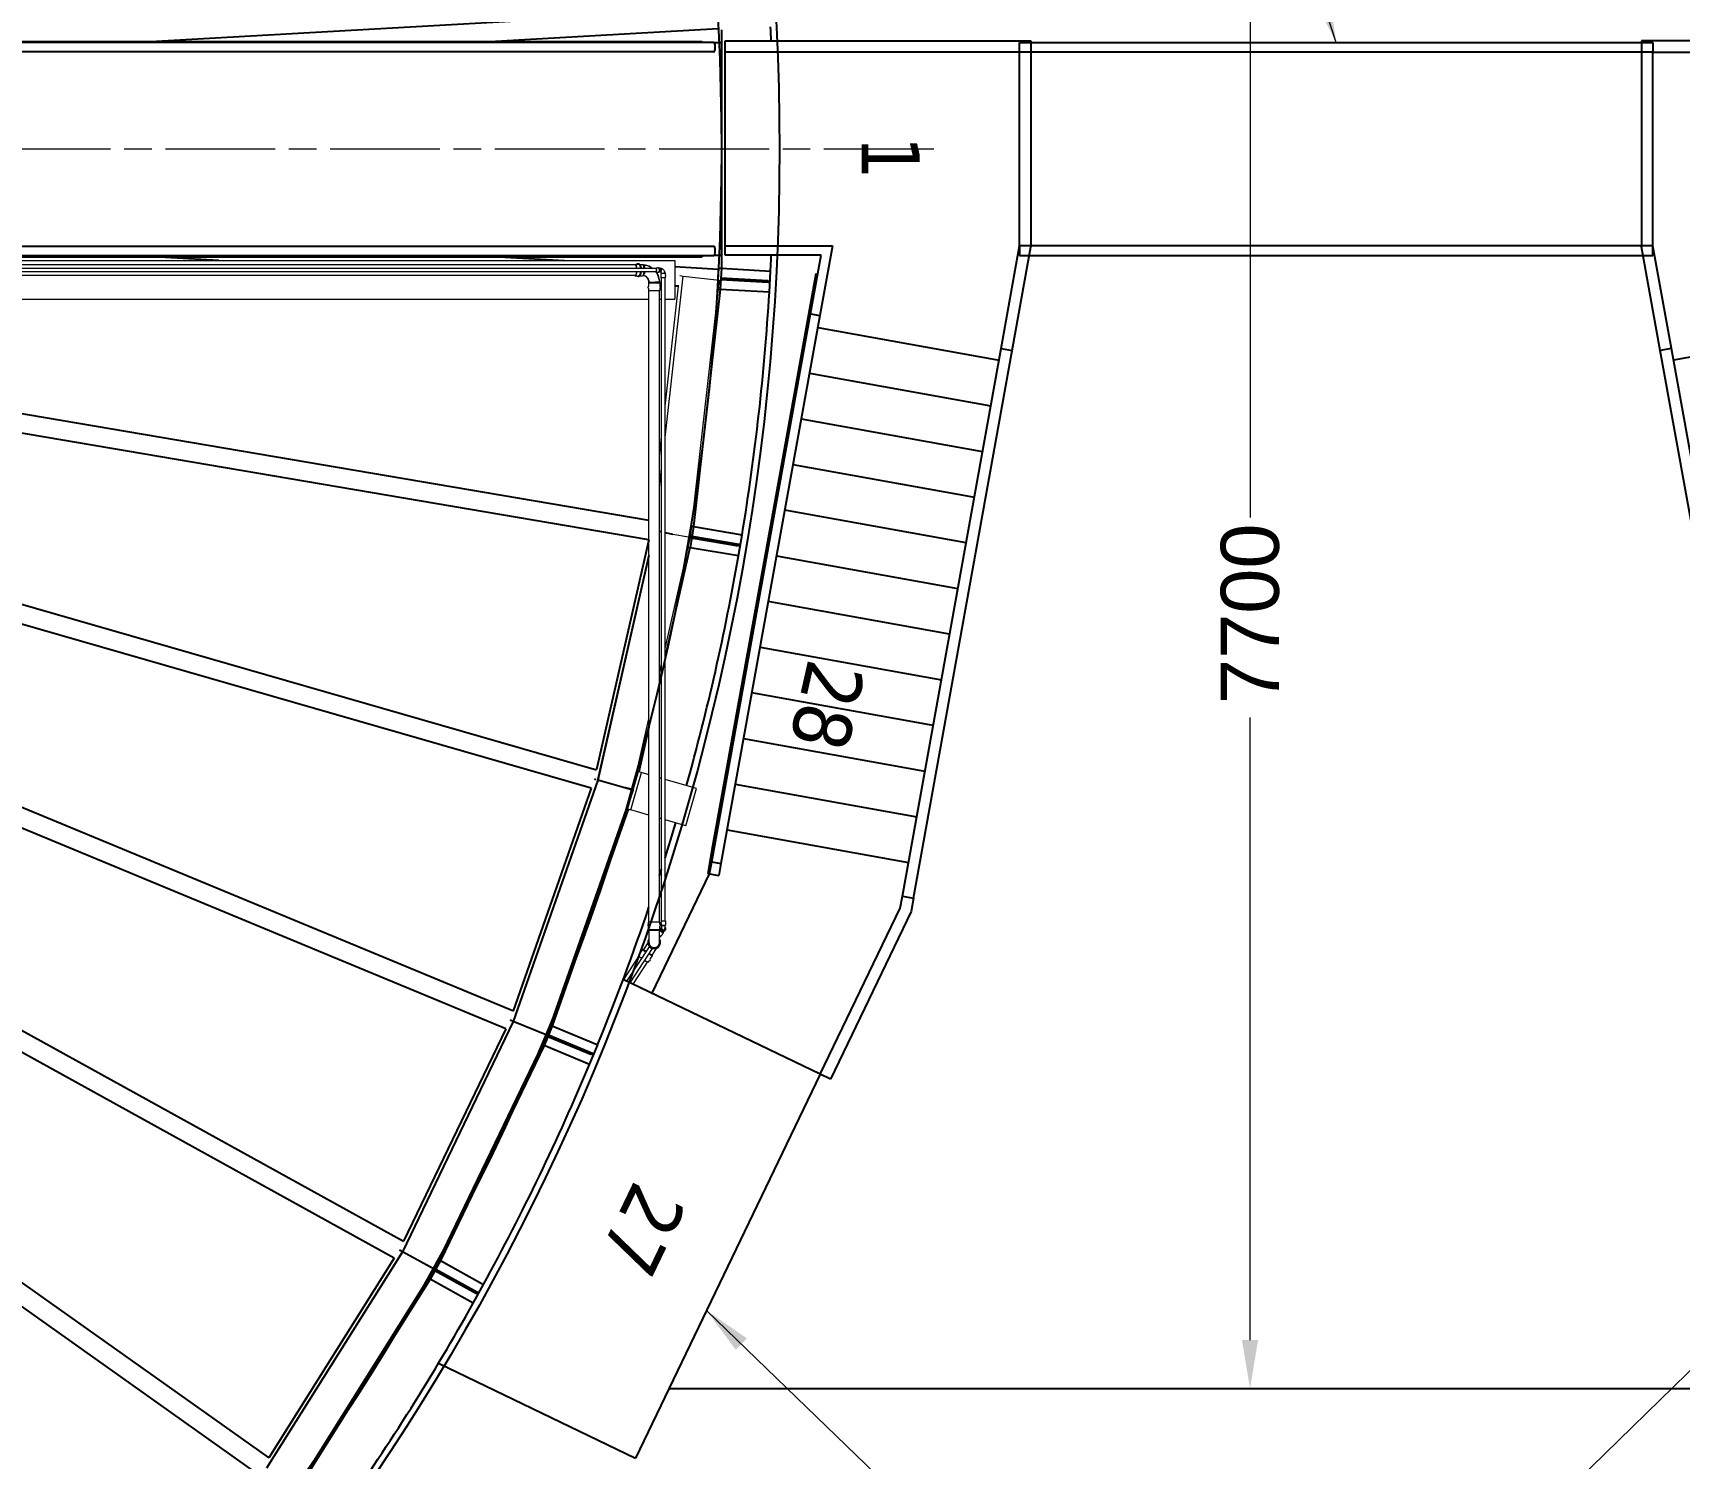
# Model space of a CAD drawing. Header units: millimetres. Extents: x 0 to 118900, y 0 to 84100.
# Drawn here: x 33333 to 41833, y 12020 to 19380 of the extents above; entities that cross this region are included whole.
import ezdxf

# ---------------------------------------------------------------- set-up
doc = ezdxf.new("R2010")
doc.units = ezdxf.units.MM
doc.header["$LTSCALE"] = 100
doc.linetypes.add('CHAIN', pattern=[0.3543, 0.2362, -0.0295, 0.0591, -0.0295])
for name, color, linetype, lineweight, true_color in [('4003-AREA-04.1_F-Foundation', 7, 'Continuous', 25, 0xadadad), ('P_Anti-Foam (AF)', 6, 'Continuous', 18, 0xff00ff), ('P_Cable Ducts (CD)', 30, 'Continuous', 18, 0xff7f00), ('P_Technical Water (TW)', 140, 'Continuous', 18, 0x00bfff)]:
    doc.layers.add(name, color=color, linetype=linetype, lineweight=lineweight, true_color=true_color)
for name, color, linetype, lineweight in [('4003-AREA-04.1_T-Tank', 7, 'Continuous', 25), ('Center Mark', 7, 'Continuous', 18), ('Dimension', 7, 'Continuous', 18), ('Symbol', 7, 'Continuous', 18), ('Visible', 7, 'Continuous', 25)]:
    doc.layers.add(name, color=color, linetype=linetype, lineweight=lineweight)
doc.styles.add('Text Style176', font='tahoma.ttf')
doc.styles.add('Title', font='arial.ttf')
doc.dimstyles.new('Default - Method 2a$7', dxfattribs={"dimscale": 100, "dimtxt": 3, "dimasz": 2.5, "dimexe": 3, "dimexo": 0.5, "dimgap": 0.7, "dimtad": 0, "dimtoh": 1, "dimdec": 1, "dimrnd": 1e-08, "dimtxsty": 'Title', "dimcen": 0.09, "dimdle": 10, "dimclrd": 256, "dimclre": 256, "dimclrt": 7, "dimazin": 2, "dimtfac": 0.833333, "dimtdec": 1, "dimtmove": 0, "dimatfit": 3, "dimfxl": 1, "dimtolj": 1, "dimlwd": -1, "dimlwe": -1, "dimarcsym": 0})
doc.dimstyles.new('Default - Method 2b', dxfattribs={"dimscale": 100, "dimtxt": 3, "dimasz": 2.5, "dimexe": 3, "dimexo": 0.5, "dimgap": 0.7, "dimtad": 0, "dimtoh": 1, "dimdec": 1, "dimrnd": 1e-08, "dimtxsty": 'Title', "dimcen": 0.09, "dimdle": 10, "dimclrd": 256, "dimclre": 256, "dimclrt": 7, "dimadec": 0, "dimazin": 2, "dimtfac": 0.833333, "dimtdec": 1, "dimtmove": 0, "dimatfit": 3, "dimfxl": 1, "dimtolj": 1, "dimlwd": -1, "dimlwe": -1, "dimarcsym": 0})

# ---------------------------------------------------------------- blocks, each defined once
blk = doc.blocks.new('*D26')
at = {"layer": 'Defpoints', "color": 0, "transparency": 16777216}
for p in [(24937.9, 18779.6), (55187.9, 18779.6), (55187.9, 4279.6)]:
    blk.add_point(p, dxfattribs=at)
at = {"layer": 'Dimension', "transparency": 16777216}
for p, q in [((24937.9, 18729.6), (24937.9, 3979.6)), ((55187.9, 18729.6), (55187.9, 3979.6)), ((25187.9, 4279.6), (54937.9, 4279.6))]:
    blk.add_line(p, q, dxfattribs=at)
for points in [[(25187.9, 4321.3), (25187.9, 4237.9), (24937.9, 4279.6)], [(54937.9, 4321.3), (54937.9, 4237.9), (55187.9, 4279.6)]]:
    blk.add_solid(points, dxfattribs=at)
at = {"layer": 'Dimension', "color": 7, "transparency": 16777216, "insert": (39499, 4349.6), "char_height": 300, "attachment_point": 7, "style": 'Title'}
blk.add_mtext('\\A1;30250', dxfattribs=at)
blk = doc.blocks.new('*D28')
at = {"layer": 'Defpoints', "color": 0, "transparency": 16777216}
for p in [(39288, 20079.6), (39617.5, 20079.6), (39279.3, 12379.6)]:
    blk.add_point(p, dxfattribs=at)
at = {"layer": 'Dimension', "transparency": 16777216}
for p, q in [((39617.5, 19829.6), (39617.5, 16876.6)), ((39617.5, 12629.6), (39617.5, 15844.2))]:
    blk.add_line(p, q, dxfattribs=at)
for points in [[(39575.9, 19829.6), (39659.2, 19829.6), (39617.5, 20079.6)], [(39575.9, 12629.6), (39659.2, 12629.6), (39617.5, 12379.6)]]:
    blk.add_solid(points, dxfattribs=at)
at = {"layer": 'Dimension', "color": 7, "transparency": 16777216, "insert": (39770.7, 15914.2), "char_height": 300, "attachment_point": 7, "rotation": 90, "style": 'Title'}
blk.add_mtext('\\A1;7700', dxfattribs=at)

msp = doc.modelspace()

# ---------------------------------------------------------------- linework, layer by layer
at = {"layer": '4003-AREA-04.1_F-Foundation'}
msp.add_circle((24937.91, 18779.59), 12250, dxfattribs=at)
at = {"layer": '4003-AREA-04.1_T-Tank'}
msp.add_circle((24937.91, 18779.59), 11950, dxfattribs=at)
at = {"layer": 'Center Mark', "linetype": 'CHAIN', "ltscale": 23.990969}
msp.add_line((37983.91, 18779.59), (11891.91, 18779.59), dxfattribs=at)
at = {"layer": 'P_Anti-Foam (AF)'}
for p, q in [((36442.26, 18181.59), (27627.33, 18181.59)), ((36442.26, 18127.59), (27627.33, 18127.59)), ((36442.26, 18183.89), (36452.88, 18183.89)), ((36442.26, 18125.29), (36452.88, 18125.29)), ((36464.74, 18183.89), (36479.85, 18183.89)), ((36464.74, 18125.29), (36479.85, 18125.29)), ((36485.6, 18180.86), (36482.02, 18183.19)), ((36485.23, 18128.08), (36482.02, 18125.99)), ((36513.77, 18093.19), (36511.63, 18089.59)), ((36511.63, 18089.59), (36570.23, 18089.59)), ((36511.63, 18089.59), (36511.63, 18070.49)), ((36511.63, 18060.89), (36511.63, 18049.59)), ((36511.63, 18049.59), (36570.23, 18049.59)), ((36513.93, 14788.1), (36513.93, 18049.59)), ((36567.84, 18093.59), (36570.23, 18089.59)), ((36567.93, 14788.1), (36567.93, 18049.59)), ((36570.23, 18089.59), (36570.23, 18070.49)), ((36570.23, 18060.89), (36570.23, 18049.59)), ((36570.23, 14788.1), (36511.63, 14788.1)), ((36511.63, 14776.8), (36511.63, 14788.1)), ((36511.63, 14748.1), (36511.63, 14767.2)), ((36570.23, 14748.1), (36511.63, 14748.1)), ((36513.93, 14744.24), (36511.63, 14748.1)), ((36513.93, 14744.24), (36513.93, 14683.21)), ((36513.93, 14744.24), (36513.93, 14683.21)), ((36567.93, 14744.24), (36570.23, 14748.1)), ((36567.93, 14683.21), (36567.93, 14744.24)), ((36567.93, 14683.21), (36567.93, 14744.24)), ((36570.23, 14776.8), (36570.23, 14788.1)), ((36570.23, 14748.1), (36570.23, 14767.2)), ((36459.1, 14611.06), (36465.27, 14620.54)), ((36470.5, 14628.58), (36480.92, 14644.59)), ((36484.95, 14646.57), (36480.92, 14644.59)), ((36498.2, 14633.35), (36480.92, 14644.59)), ((36507.76, 14681.63), (36484.95, 14646.57)), ((36507.76, 14681.63), (36484.95, 14646.57)), ((36530.04, 14612.63), (36513.29, 14623.53)), ((36530.21, 14617.12), (36553.02, 14652.18)), ((36530.21, 14617.12), (36553.02, 14652.18)), ((36383.74, 14491.02), (36461.03, 14609.81)), ((36432.8, 14467.4), (36506.3, 14580.36)), ((36476.33, 14599.86), (36459.1, 14611.06)), ((36508.22, 14579.11), (36491.41, 14590.04)), ((36508.22, 14579.11), (36514.39, 14588.58)), ((36519.62, 14596.63), (36530.04, 14612.63)), ((36530.21, 14617.12), (36530.04, 14612.63))]:
    msp.add_line(p, q, dxfattribs=at)
for centre, radius, start, end in [((36512.38, 18065.69), 4.65, 101.812282, 258.187718), ((36511.38, 18070.49), 0.25, 281.812282, 0), ((36511.38, 18060.89), 0.25, 0, 78.187718), ((36570.48, 18070.49), 0.25, 180, 258.187718), ((36570.48, 18060.89), 0.25, 101.812282, 180), ((36569.47, 18065.69), 4.65, 281.812282, 78.187718), ((36512.38, 14772), 4.65, 101.812282, 258.187718), ((36511.38, 14776.8), 0.25, 281.812282, 0), ((36511.38, 14767.2), 0.25, 0, 78.187718), ((36570.48, 14776.8), 0.25, 180, 258.187718), ((36570.48, 14767.2), 0.25, 101.812282, 180), ((36569.47, 14772), 4.65, 281.812282, 78.187718), ((36468.52, 14624.15), 4.65, 68.763478, 225.138914), ((36465.06, 14620.67), 0.25, 326.951196, 45.138914), ((36470.29, 14628.72), 0.25, 248.763478, 326.951196), ((36540.93, 14683.1), 33.2, 144.414988, 35.585012), ((36540.93, 14683.1), 29.3, 157.146618, 22.853382), ((36514.6, 14588.44), 0.25, 68.763478, 146.951196), ((36516.37, 14593.01), 4.65, 248.763478, 45.138914), ((36519.83, 14596.49), 0.25, 146.951196, 225.138914)]:
    msp.add_arc(centre, radius, start, end, dxfattribs=at)
for centre, major_axis, start_param, end_param in [((36442.26, 18154.59), (0, 29.3), 5.0246039, 6.6820521), ((36442.26, 18154.59), (0, -29.3), 5.8843185, 7.5417667), ((36442.26, 18154.59), (0, 27), 5.0522259, 6.2831853), ((36442.26, 18154.59), (0, -27), 0, 1.2309594), ((36479.85, 18154.59), (0, 29.3), 5.0246039, 6.2831853), ((36479.85, 18154.59), (0, -29.3), 0, 1.2585814)]:
    msp.add_ellipse(centre, major_axis=major_axis, ratio=0.3420201, start_param=start_param, end_param=end_param, dxfattribs=at)
for points, knots in [([(36457.39, 18121.39), (36456.09, 18121.39), (36454.81, 18121.73), (36452.36, 18122.93), (36451.27, 18123.87), (36450.24, 18125.05), (36450.13, 18125.17), (36450.03, 18125.29)], [0, 0, 0, 0, 0.16661269, 0.16661269, 0.3718384, 0.3718384, 0.39498103, 0.39498103, 0.39498103, 0.39498103]), ([(36484.04, 18127.3), (36486.63, 18126.94), (36489.19, 18126.25), (36494.52, 18124.04), (36497.26, 18122.42), (36502.31, 18118.34), (36504.62, 18115.89), (36508.58, 18110.29), (36510.23, 18107.15), (36512.67, 18100.42), (36513.46, 18096.83), (36513.77, 18093.19)], [3.2713923, 3.2713923, 3.2713923, 3.2713923, 3.5128603, 3.5128603, 3.7900158, 3.7900158, 4.0671713, 4.0671713, 4.3443268, 4.3443268, 4.6214823, 4.6214823, 4.6214823, 4.6214823]), ([(36513.77, 18093.19), (36513.55, 18095.84), (36513.07, 18098.46), (36511.31, 18104.68), (36509.75, 18108.17), (36505.78, 18114.53), (36503.33, 18117.36), (36497.8, 18122.11), (36494.7, 18123.99), (36489.05, 18126.29), (36486.55, 18126.95), (36484.04, 18127.3)], [1.7671437, 1.7671437, 1.7671437, 1.7671437, 1.9686314, 1.9686314, 2.2638274, 2.2638274, 2.5683336, 2.5683336, 2.8824929, 2.8824929, 3.1172337, 3.1172337, 3.1172337, 3.1172337]), ([(36484.7, 18181.45), (36493.25, 18180.96), (36501.72, 18179.16), (36517.79, 18173.11), (36525.38, 18168.85), (36532.19, 18163.59)], [3.19563726, 3.19563726, 3.19563726, 3.19563726, 3.48170681, 3.48170681, 3.76893293, 3.76893293, 3.76893293, 3.76893293]), ([(36532.19, 18163.59), (36524.76, 18169.33), (36516.41, 18173.86), (36500.18, 18179.47), (36492.47, 18181.01), (36484.7, 18181.45)], [2.61969312, 2.61969312, 2.61969312, 2.61969312, 2.93287413, 2.93287413, 3.19298879, 3.19298879, 3.19298879, 3.19298879]), ([(36492.12, 18145.59), (36491.9, 18143.83), (36491.61, 18142.14), (36490.64, 18137.63), (36489.84, 18135.09), (36487.9, 18130.84), (36486.77, 18129.24), (36485.46, 18128.24), (36485.35, 18128.15), (36485.23, 18128.08)], [-11.8596638, -11.8596638, -11.8596638, -11.8596638, -11.2979395, -11.2979395, -10.2843219, -10.2843219, -9.2095738, -9.2095738, -9.1063682, -9.1063682, -9.1063682, -9.1063682]), ([(36485.6, 18180.86), (36485.76, 18180.76), (36485.93, 18180.64), (36486.86, 18179.87), (36487.6, 18178.94), (36489.34, 18175.92), (36490.24, 18173.51), (36491.5, 18168.49), (36491.92, 18166.11), (36492.22, 18163.59)], [-16.432088, -16.432088, -16.432088, -16.432088, -16.2855661, -16.2855661, -15.5765855, -15.5765855, -14.5063628, -14.5063628, -13.7000782, -13.7000782, -13.7000782, -13.7000782]), ([(36550.99, 18143.84), (36551.03, 18143.79), (36551.06, 18143.75), (36556.18, 18136.39), (36560.21, 18128.32), (36565.85, 18111.39), (36567.47, 18102.51), (36567.84, 18093.59)], [4.07301022, 4.07301022, 4.07301022, 4.07301022, 4.07494828, 4.07494828, 4.37156902, 4.37156902, 4.66818975, 4.66818975, 4.66818975, 4.66818975]), ([(36567.84, 18093.59), (36567.51, 18101.71), (36566.13, 18109.79), (36561, 18126.61), (36556.88, 18135.23), (36551.37, 18143.3), (36551.18, 18143.57), (36550.99, 18143.84)], [1.7204363, 1.7204363, 1.7204363, 1.7204363, 1.99039633, 1.99039633, 2.3045556, 2.3045556, 2.31561583, 2.31561583, 2.31561583, 2.31561583]), ([(36513.77, 18093.19), (36513.77, 18093.19), (36513.81, 18093.18), (36514.02, 18093.17), (36514.3, 18093.17), (36515.01, 18093.16), (36515.39, 18093.16), (36516.36, 18093.17), (36516.97, 18093.17), (36519.23, 18093.18), (36521.21, 18093.2), (36526.27, 18093.24), (36529.44, 18093.27), (36536.07, 18093.33), (36539.43, 18093.36), (36546.03, 18093.42), (36549.2, 18093.44), (36555.11, 18093.48), (36557.79, 18093.5), (36562.39, 18093.54), (36564.26, 18093.55), (36566.94, 18093.57), (36567.7, 18093.58), (36567.84, 18093.58), (36567.84, 18093.59), (36567.84, 18093.59)], [-9.4510783, -9.4510783, -9.4510783, -9.4510783, -9.2095738, -9.2095738, -8.7395332, -8.7395332, -8.390163, -8.390163, -7.9826077, -7.9826077, -7.0825138, -7.0825138, -6.0106897, -6.0106897, -5.0039811, -5.0039811, -4.0267866, -4.0267866, -3.0510828, -3.0510828, -2.0606518, -2.0606518, -1.0455835, -1.0455835, -0.9448143, -0.9448143, -0.9448143, -0.9448143]), ([(36540.93, 14744.1), (36538.47, 14744.1), (36536.03, 14744.1), (36531.38, 14744.1), (36529.2, 14744.11), (36524.1, 14744.12), (36521.42, 14744.13), (36517.16, 14744.16), (36515.62, 14744.18), (36514.21, 14744.21), (36513.94, 14744.23), (36513.93, 14744.24)], [-17.0223675, -17.0223675, -17.0223675, -17.0223675, -16.2855661, -16.2855661, -15.5765855, -15.5765855, -14.5063628, -14.5063628, -13.438758, -13.438758, -12.7791194, -12.7791194, -12.7791194, -12.7791194]), ([(36567.93, 14744.24), (36567.92, 14744.24), (36567.89, 14744.23), (36567.56, 14744.21), (36566.7, 14744.19), (36563.88, 14744.15), (36561.93, 14744.14), (36557.09, 14744.12), (36554.23, 14744.11), (36547.86, 14744.1), (36544.41, 14744.1), (36540.93, 14744.1)], [-4.2437934, -4.2437934, -4.2437934, -4.2437934, -4.0267866, -4.0267866, -3.0510828, -3.0510828, -2.0606518, -2.0606518, -1.0455835, -1.0455835, 0, 0, 0, 0]), ([(36484.95, 14646.57), (36484.94, 14646.56), (36485.02, 14646.5), (36485.59, 14646.08), (36486.6, 14645.39), (36489.57, 14643.39), (36491.45, 14642.13), (36495.64, 14639.34), (36497.83, 14637.89), (36500.17, 14636.36)], [-12.7676337, -12.7676337, -12.7676337, -12.7676337, -12.3711817, -12.3711817, -11.2979395, -11.2979395, -10.2843219, -10.2843219, -9.3951015, -9.3951015, -9.3951015, -9.3951015]), ([(36513.93, 14683.21), (36513.93, 14682.45), (36513.96, 14681.69), (36514.3, 14677.69), (36515.15, 14674.53), (36517.97, 14668.61), (36519.92, 14665.91), (36524.76, 14661.3), (36527.63, 14659.45), (36533.99, 14656.86), (36537.44, 14656.18), (36540.93, 14656.18)], [-4.25526, -4.25526, -4.25526, -4.25526, -4.0267866, -4.0267866, -3.0510828, -3.0510828, -2.0606518, -2.0606518, -1.0455835, -1.0455835, 0, 0, 0, 0]), ([(36515.26, 14626.54), (36516.5, 14625.74), (36517.71, 14624.97), (36521.46, 14622.57), (36523.73, 14621.13), (36527.26, 14618.9), (36528.54, 14618.1), (36529.9, 14617.28), (36530.2, 14617.1), (36530.21, 14617.12)], [-7.5577301, -7.5577301, -7.5577301, -7.5577301, -7.0825138, -7.0825138, -6.0106897, -6.0106897, -5.0039811, -5.0039811, -4.25526, -4.25526, -4.25526, -4.25526]), ([(36540.93, 14656.18), (36543.38, 14656.18), (36545.83, 14656.52), (36550.47, 14657.82), (36552.65, 14658.75), (36557.75, 14661.77), (36560.43, 14664.18), (36564.69, 14669.9), (36566.23, 14673.14), (36567.65, 14678.76), (36567.93, 14680.98), (36567.93, 14683.21)], [-17.0223675, -17.0223675, -17.0223675, -17.0223675, -16.2855661, -16.2855661, -15.5765855, -15.5765855, -14.5063628, -14.5063628, -13.438758, -13.438758, -12.7676337, -12.7676337, -12.7676337, -12.7676337])]:
    msp.add_open_spline(points, degree=3, knots=knots, dxfattribs=at)
at = {"layer": 'P_Cable Ducts (CD)'}
for p, q in [((27529.18, 18204.59), (36647.14, 18204.59)), ((36647.14, 18204.59), (36647.14, 18004.59)), ((36596.91, 17289.72), (36690.95, 18124.32)), ((36673.42, 18126.3), (36690.95, 18124.32)), ((36690.95, 18124.32), (36877.67, 18103.28)), ((36596.91, 17451.85), (36666.72, 18071.39)), ((36728.16, 16776.35), (36877.67, 18103.28)), ((27551.77, 18004.59), (36513.93, 18004.59)), ((36567.93, 18004.59), (36578.91, 18004.59)), ((36596.91, 18004.59), (36647.14, 18004.59)), ((36567.93, 17194.6), (36578.91, 17292.09)), ((36567.93, 17032.48), (36578.91, 17129.97)), ((36242.68, 15575.35), (36513.67, 16762.63)), ((36596.91, 16201.31), (36728.16, 16776.35)), ((36626.43, 16793.63), (36728.16, 16776.35)), ((36248.66, 15519.96), (36513.93, 16682.16)), ((36567.93, 16074.32), (36578.91, 16122.44)), ((36431.02, 15474.5), (36513.93, 15837.73)), ((36457.91, 15564.81), (36402.54, 15372.62)), ((36419.96, 15367.6), (36475.32, 15559.79)), ((36475.32, 15559.79), (36457.91, 15564.81)), ((36513.93, 15548.67), (36475.32, 15559.79)), ((36431.02, 15474.5), (36339.47, 15495.39)), ((36578.91, 15529.95), (36567.93, 15533.11)), ((36758.93, 15478.08), (36596.91, 15524.76)), ((36703.57, 15285.9), (36758.93, 15478.08)), ((36402.54, 15372.62), (36419.96, 15367.6)), ((36513.93, 15340.53), (36419.96, 15367.6)), ((36578.91, 15321.81), (36567.93, 15324.98)), ((36703.57, 15285.9), (36596.91, 15316.63))]:
    msp.add_line(p, q, dxfattribs=at)
at = {"layer": 'P_Technical Water (TW)'}
for p, q in [((36550.32, 18145.59), (27515.38, 18145.59)), ((36550.32, 18163.59), (27519.74, 18163.59)), ((36556.62, 18165.34), (36550.32, 18165.34)), ((36556.62, 18143.84), (36550.32, 18143.84)), ((36571, 18165.34), (36564.07, 18165.34)), ((36571, 18143.84), (36564.07, 18143.84)), ((36575.06, 18163.17), (36571.72, 18165.13)), ((36574.04, 18145.42), (36571.72, 18144.05)), ((36578.57, 18139.19), (36577.16, 18136.59)), ((36598.66, 18136.59), (36577.16, 18136.59)), ((36577.16, 18128.09), (36577.16, 18136.59)), ((36577.16, 18114.59), (36577.16, 18121.29)), ((36598.66, 18114.59), (36577.16, 18114.59)), ((36578.91, 14794.23), (36578.91, 18114.59)), ((36596.67, 18140.27), (36598.66, 18136.59)), ((36596.91, 14794.23), (36596.91, 18114.59)), ((36598.66, 18128.09), (36598.66, 18136.59)), ((36598.66, 18114.59), (36598.66, 18121.29)), ((36577.16, 14794.23), (36598.66, 14794.23)), ((36577.16, 14794.23), (36577.16, 14787.53)), ((36598.66, 14794.23), (36598.66, 14787.53)), ((36569.07, 14745.04), (36567.93, 14743.3)), ((36567.93, 14719.51), (36575.04, 14714.87)), ((36567.93, 14707.18), (36573.57, 14715.82)), ((36572.3, 14746.79), (36569.07, 14745.04)), ((36569.07, 14745.04), (36587.07, 14733.29)), ((36575.06, 14751.01), (36572.29, 14746.78)), ((36575.06, 14751.01), (36572.29, 14746.78)), ((36578.7, 14720.48), (36575.04, 14714.87)), ((36577.16, 14780.73), (36577.16, 14772.23)), ((36577.16, 14772.23), (36598.66, 14772.23)), ((36578.91, 14769), (36577.16, 14772.23)), ((36578.91, 14769), (36578.91, 14754.52)), ((36578.91, 14769), (36578.91, 14754.52)), ((36587.07, 14733.29), (36582.42, 14726.17)), ((36587.37, 14736.95), (36587.07, 14733.29)), ((36587.36, 14736.94), (36590.13, 14741.17)), ((36587.36, 14736.94), (36590.13, 14741.17)), ((36596.91, 14769), (36598.66, 14772.23)), ((36596.91, 14754.52), (36596.91, 14769)), ((36596.91, 14754.52), (36596.91, 14769)), ((36598.66, 14780.73), (36598.66, 14772.23)), ((36400.09, 14483.15), (36516.21, 14660.93)), ((36416.45, 14475.27), (36531.42, 14651.29))]:
    msp.add_line(p, q, dxfattribs=at)
for centre, radius, start, end in [((36577.97, 18124.69), 3.31, 107.346348, 252.653652), ((36576.91, 18128.09), 0.25, 287.346348, 0), ((36576.91, 18121.29), 0.25, 0, 72.653652), ((36598.91, 18128.09), 0.25, 180, 252.653652), ((36598.91, 18121.29), 0.25, 107.346348, 180), ((36597.85, 18124.69), 3.31, 287.346348, 72.653652), ((36577.97, 14784.13), 3.31, 107.346348, 252.653652), ((36587.91, 14754.23), 13.25, 132.784695, 47.215305), ((36576.91, 14787.53), 0.25, 287.346348, 0), ((36576.91, 14780.73), 0.25, 0, 72.653652), ((36587.91, 14754.23), 10.75, 146.846592, 33.153409), ((36578.91, 14720.34), 0.25, 74.194972, 146.848623), ((36579.88, 14723.77), 3.31, 254.194972, 39.502275), ((36582.63, 14726.03), 0.25, 146.848623, 219.502275), ((36598.91, 14787.53), 0.25, 180, 252.653652), ((36598.91, 14780.73), 0.25, 107.346348, 180), ((36597.85, 14784.13), 3.31, 287.346348, 72.653652)]:
    msp.add_arc(centre, radius, start, end, dxfattribs=at)
for centre, major_axis, start_param, end_param in [((36550.32, 18154.59), (0, -10.75), 5.7045492, 10.0034141), ((36550.32, 18154.59), (0, 9), 3.1415927, 6.2831853), ((36571, 18154.59), (0, -10.75), 0, 3.1415927)]:
    msp.add_ellipse(centre, major_axis=major_axis, ratio=0.3420201, start_param=start_param, end_param=end_param, dxfattribs=at)
for points, knots in [([(36555.55, 18165.34), (36555.72, 18165.59), (36555.9, 18165.82), (36556.41, 18166.4), (36556.78, 18166.74), (36557.8, 18167.42), (36558.54, 18167.73), (36559.93, 18167.88), (36560.54, 18167.82), (36561.67, 18167.49), (36562.17, 18167.22), (36563.17, 18166.48), (36563.61, 18166), (36564.61, 18164.6), (36565.04, 18163.64), (36565.8, 18161.36), (36566.08, 18160.01), (36566.44, 18157.32), (36566.52, 18155.99), (36566.52, 18154.63), (36566.52, 18154.61), (36566.52, 18154.59)], [4.2475969, 4.2475969, 4.2475969, 4.2475969, 4.3430735, 4.3430735, 4.4880611, 4.4880611, 4.6767581, 4.6767581, 4.812527, 4.812527, 4.9573409, 4.9573409, 5.1571349, 5.1571349, 5.5106107, 5.5106107, 5.9167781, 5.9167781, 6.2775905, 6.2775905, 6.2831853, 6.2831853, 6.2831853, 6.2831853]), ([(36566.52, 18154.59), (36566.52, 18153.3), (36566.45, 18152), (36566.13, 18149.49), (36565.89, 18148.28), (36565.2, 18145.94), (36564.75, 18144.84), (36563.74, 18143.36), (36563.37, 18142.91), (36562.59, 18142.26), (36562.25, 18142.02), (36561.29, 18141.55), (36560.59, 18141.35), (36559.28, 18141.34), (36558.7, 18141.45), (36557.61, 18141.87), (36557.13, 18142.18), (36556.24, 18142.93), (36555.87, 18143.38), (36555.55, 18143.84)], [0, 0, 0, 0, 0.3515546, 0.3515546, 0.7115655, 0.7115655, 1.1077206, 1.1077206, 1.2914493, 1.2914493, 1.4019044, 1.4019044, 1.566377, 1.566377, 1.7008665, 1.7008665, 1.85291, 1.85291, 2.0355884, 2.0355884, 2.0355884, 2.0355884]), ([(36578.57, 18139.19), (36578.41, 18139.8), (36578.19, 18140.39), (36577.65, 18141.49), (36577.34, 18142), (36576.63, 18142.93), (36576.24, 18143.35), (36575.4, 18144.08), (36574.96, 18144.4), (36574.18, 18144.84), (36573.86, 18144.99), (36573.53, 18145.12)], [3.41842891, 3.41842891, 3.41842891, 3.41842891, 3.6199809, 3.6199809, 3.82153289, 3.82153289, 4.02308488, 4.02308488, 4.22463687, 4.22463687, 4.36379406, 4.36379406, 4.36379406, 4.36379406]), ([(36578.57, 18139.19), (36578.57, 18139.2), (36578.56, 18139.21), (36578.33, 18140.08), (36577.98, 18140.9), (36577.1, 18142.38), (36576.55, 18143.05), (36575.31, 18144.19), (36574.6, 18144.65), (36573.75, 18145.03), (36573.64, 18145.07), (36573.53, 18145.12)], [1.95307332, 1.95307332, 1.95307332, 1.95307332, 1.95697987, 1.95697987, 2.2411369, 2.2411369, 2.53688611, 2.53688611, 2.85104537, 2.85104537, 2.89843848, 2.89843848, 2.89843848, 2.89843848]), ([(36575.06, 18163.17), (36575.19, 18163.09), (36575.32, 18162.98), (36575.75, 18162.53), (36576.03, 18162.06), (36576.55, 18160.74), (36576.78, 18159.83), (36577.08, 18157.76), (36577.15, 18156.61), (36577.12, 18154.22), (36577.02, 18153.01), (36576.66, 18150.69), (36576.4, 18149.6), (36575.78, 18147.78), (36575.43, 18147.04), (36574.73, 18145.98), (36574.38, 18145.62), (36574.04, 18145.42)], [-5.5187888, -5.5187888, -5.5187888, -5.5187888, -5.3940732, -5.3940732, -5.1016786, -5.1016786, -4.7434859, -4.7434859, -4.3836098, -4.3836098, -4.02207, -4.02207, -3.6590417, -3.6590417, -3.3247612, -3.3247612, -3.0324789, -3.0324789, -3.0324789, -3.0324789]), ([(36596.67, 18140.27), (36596.37, 18142.53), (36595.8, 18144.76), (36594.12, 18149), (36593.02, 18151.02), (36590.34, 18154.71), (36588.76, 18156.39), (36585.23, 18159.28), (36583.27, 18160.49), (36579.17, 18162.32), (36577.03, 18162.95), (36574.85, 18163.29)], [3.2808578, 3.2808578, 3.2808578, 3.2808578, 3.5396627, 3.5396627, 3.7984677, 3.7984677, 4.0572726, 4.0572726, 4.3160775, 4.3160775, 4.5664386, 4.5664386, 4.5664386, 4.5664386]), ([(36596.67, 18140.27), (36596.47, 18141.8), (36596.14, 18143.31), (36594.88, 18147.43), (36593.67, 18149.96), (36590.55, 18154.53), (36588.63, 18156.58), (36584.25, 18159.97), (36581.78, 18161.31), (36577.76, 18162.7), (36576.31, 18163.06), (36574.85, 18163.29)], [1.8155022, 1.8155022, 1.8155022, 1.8155022, 1.9903963, 1.9903963, 2.3045556, 2.3045556, 2.6187149, 2.6187149, 2.9328741, 2.9328741, 3.101083, 3.101083, 3.101083, 3.101083]), ([(36578.57, 18139.19), (36578.57, 18139.18), (36578.62, 18139.16), (36578.79, 18139.15), (36578.92, 18139.14), (36579.27, 18139.14), (36579.48, 18139.15), (36580.2, 18139.17), (36580.81, 18139.2), (36582.43, 18139.29), (36583.47, 18139.36), (36585.67, 18139.49), (36586.8, 18139.57), (36589.05, 18139.71), (36590.15, 18139.78), (36592.2, 18139.91), (36593.15, 18139.97), (36594.76, 18140.08), (36595.42, 18140.13), (36596.35, 18140.21), (36596.62, 18140.24), (36596.67, 18140.26), (36596.67, 18140.26), (36596.67, 18140.27)], [-3.1502358, -3.1502358, -3.1502358, -3.1502358, -3.0032867, -3.0032867, -2.8499412, -2.8499412, -2.6986075, -2.6986075, -2.4076982, -2.4076982, -2.048021, -2.048021, -1.7075808, -1.7075808, -1.3724739, -1.3724739, -1.0355417, -1.0355417, -0.6944712, -0.6944712, -0.3492052, -0.3492052, -0.312476, -0.312476, -0.312476, -0.312476]), ([(36572.29, 14746.78), (36572.27, 14746.74), (36572.33, 14746.64), (36572.72, 14746.23), (36573.14, 14745.86), (36574.27, 14744.96), (36574.94, 14744.45), (36576.46, 14743.34), (36577.29, 14742.75), (36578.58, 14741.88), (36579, 14741.6), (36579.85, 14741.04), (36580.28, 14740.77), (36581.51, 14739.99), (36582.3, 14739.51), (36583.95, 14738.55), (36584.76, 14738.09), (36586.07, 14737.4), (36586.57, 14737.16), (36587.18, 14736.92), (36587.33, 14736.89), (36587.36, 14736.94)], [-4.2713489, -4.2713489, -4.2713489, -4.2713489, -4.02207, -4.02207, -3.6590417, -3.6590417, -3.3247612, -3.3247612, -3.0032867, -3.0032867, -2.8499412, -2.8499412, -2.6986075, -2.6986075, -2.4076982, -2.4076982, -2.048021, -2.048021, -1.7075808, -1.7075808, -1.4217242, -1.4217242, -1.4217242, -1.4217242]), ([(36587.91, 14768.53), (36586.91, 14768.53), (36585.93, 14768.54), (36584.06, 14768.57), (36583.2, 14768.6), (36581.48, 14768.66), (36580.69, 14768.71), (36579.51, 14768.82), (36579.13, 14768.88), (36578.95, 14768.96), (36578.92, 14768.98), (36578.91, 14769)], [-5.6928538, -5.6928538, -5.6928538, -5.6928538, -5.3940732, -5.3940732, -5.1016786, -5.1016786, -4.7434859, -4.7434859, -4.3836098, -4.3836098, -4.3005625, -4.3005625, -4.3005625, -4.3005625]), ([(36596.91, 14769), (36596.9, 14768.99), (36596.9, 14768.99), (36596.84, 14768.92), (36596.57, 14768.86), (36595.64, 14768.75), (36594.98, 14768.7), (36593.34, 14768.62), (36592.37, 14768.59), (36590.23, 14768.55), (36589.07, 14768.53), (36587.91, 14768.53)], [-1.3925757, -1.3925757, -1.3925757, -1.3925757, -1.3724739, -1.3724739, -1.0355417, -1.0355417, -0.6944712, -0.6944712, -0.3492052, -0.3492052, 0, 0, 0, 0])]:
    msp.add_open_spline(points, degree=3, knots=knots, dxfattribs=at)
at = {"layer": 'Visible'}
for p, q in [((33939.12, 19335.59), (36866.27, 19500.12)), ((36871.89, 19400.27), (35721.1, 19335.59)), ((36887.88, 19396.16), (36887.88, 19329.59)), ((36847.88, 19329.59), (27537.91, 19329.59)), ((27557.91, 19335.59), (36787.91, 19335.59)), ((36787.91, 19329.59), (36787.91, 19335.59)), ((36847.88, 19329.59), (36887.91, 19329.59)), ((36887.91, 19329.59), (36887.91, 18229.59)), ((36907.91, 19337.89), (38486.16, 19337.89)), ((36907.91, 19279.59), (36907.91, 19337.89)), ((38427.86, 19279.59), (38427.86, 19329.59)), ((38427.86, 19329.59), (41697.96, 19329.59)), ((38486.16, 19337.89), (38486.16, 18274.38)), ((41639.66, 19337.89), (41639.66, 18274.38)), ((43217.91, 19337.89), (41639.66, 19337.89)), ((41697.96, 19329.59), (41697.96, 19279.59)), ((36847.88, 19281.29), (27544.36, 19281.29)), ((38427.86, 19279.59), (36907.91, 19279.59)), ((36907.91, 18279.59), (36907.91, 19279.59)), ((38427.86, 18279.59), (38427.86, 19279.59)), ((41697.96, 19279.59), (38427.86, 19279.59)), ((41697.96, 19279.59), (43217.91, 19279.59)), ((41697.96, 18279.59), (41697.96, 19279.59)), ((41697.96, 18279.59), (41697.96, 19279.59)), ((36887.91, 18779.87), (36887.94, 18164.14)), ((27544.36, 18277.89), (36847.88, 18277.89)), ((36907.91, 18231.29), (36907.91, 18279.59)), ((36907.91, 18279.59), (37460.8, 18279.59)), ((37460.8, 18279.59), (37395.88, 17919.64)), ((38332.47, 17750.72), (38427.86, 18279.59)), ((38427.86, 18279.59), (38427.86, 18229.59)), ((41697.96, 18279.59), (38427.86, 18279.59)), ((41793.35, 17750.72), (41697.96, 18279.59)), ((41697.96, 18229.59), (41697.96, 18279.59)), ((27537.91, 18229.59), (36847.88, 18229.59)), ((27557.91, 18223.59), (36787.91, 18223.59)), ((34292.85, 18204.59), (33954.24, 18223.59)), ((35739.2, 18223.59), (36077.81, 18204.59)), ((36787.91, 18229.59), (36787.91, 18223.59)), ((36887.91, 18229.59), (36847.88, 18229.59)), ((37403.01, 18231.29), (36907.91, 18231.29)), ((37348.35, 17928.21), (37403.01, 18231.29)), ((38389.84, 17740.37), (38486.16, 18274.38)), ((38427.86, 18229.59), (41697.96, 18229.59)), ((41735.98, 17740.37), (41639.66, 18274.38)), ((36647.14, 18172.65), (36871.94, 18160.03)), ((36871.94, 18160.03), (36868.82, 18104.28)), ((36872.22, 18165.02), (36871.94, 18160.03)), ((36872.22, 18165.02), (36888.2, 18164.13)), ((36888.2, 18164.13), (36882.04, 18054.3)), ((36885.4, 18114.21), (37130.01, 18100.48)), ((36888.2, 18164.13), (37141.8, 18149.9)), ((37135.64, 18040.07), (37141.8, 18149.9)), ((37375.47, 18134.93), (37327.54, 17869.22)), ((37375.47, 18134.93), (37385.31, 18133.16)), ((36667.59, 18071.34), (36647.14, 18072.49)), ((36881.78, 18054.32), (36743.89, 16830.03)), ((36882.04, 18054.3), (36872.21, 18054.85)), ((37135.64, 18040.07), (36882.04, 18054.3)), ((37129.45, 18090.5), (36884.84, 18104.22)), ((37130.01, 18100.48), (37129.45, 18090.5)), ((36215.81, 15479.03), (27551.77, 17974.65)), ((27809.11, 18004.59), (36243.44, 15575.13)), ((36513.93, 16762.59), (29201.95, 18004.59)), ((29799.11, 18004.59), (36513.93, 16864.02)), ((36838.01, 15098.67), (37348.35, 17928.21)), ((37395.88, 17919.64), (36885.54, 15090.1)), ((37327.54, 17869.22), (37196.48, 17142.54)), ((37327.54, 17869.22), (37337.39, 17867.44)), ((37348.35, 17928.21), (37395.88, 17919.64)), ((37384.92, 17858.87), (38321.51, 17689.95)), ((42740.9, 17858.87), (41804.31, 17689.95)), ((27551.77, 17751.16), (35813.6, 14329.45)), ((37822.13, 14921.17), (38332.47, 17750.72)), ((37879.5, 14910.82), (38389.84, 17740.37)), ((38332.47, 17750.72), (38389.84, 17740.37)), ((41793.35, 17750.72), (41735.98, 17740.37)), ((42246.32, 14910.82), (41735.98, 17740.37)), ((42303.69, 14921.17), (41793.35, 17750.72)), ((35775.33, 14237.06), (27530.63, 17651.68)), ((37342.39, 17623.07), (38278.98, 17454.15)), ((27447.13, 17450.08), (35246.95, 13139.75)), ((35198.59, 13052.22), (27408.62, 17357.1)), ((37299.86, 17387.28), (38236.45, 17218.35)), ((27322.47, 17149.13), (34550.67, 12020.96)), ((37187.91, 17095.01), (37026.37, 16199.36)), ((37196.48, 17142.54), (37187.91, 17095.01)), ((37187.91, 17095.01), (37197.75, 17093.23)), ((37196.48, 17142.54), (37206.32, 17140.77)), ((37257.33, 17151.48), (38193.92, 16982.56)), ((34492.81, 11939.4), (27283.22, 17054.37)), ((38151.39, 16746.76), (37214.81, 16915.69)), ((36734.39, 16831.65), (36744.15, 16829.99)), ((36513.71, 16762.63), (36242.72, 15575.34)), ((36567.93, 16806.99), (36578.91, 16804.48)), ((36596.91, 16800.37), (36635.33, 16791.6)), ((36744.15, 16829.99), (36725.73, 16721.54)), ((36975.64, 16729.81), (36734.1, 16770.84)), ((36735.77, 16780.7), (36977.31, 16739.67)), ((36744.15, 16829.99), (36994.56, 16787.46)), ((36976.14, 16679.01), (36994.56, 16787.46)), ((36513.93, 16681.07), (36249.12, 15520.89)), ((36725.47, 16721.59), (36596.91, 16158.2)), ((36725.73, 16721.54), (36716.03, 16723.19)), ((36976.14, 16679.01), (36725.73, 16721.54)), ((36977.31, 16739.67), (36975.64, 16729.81)), ((37172.28, 16679.89), (38108.87, 16510.97)), ((38066.34, 16275.17), (37129.75, 16444.1)), ((37017.8, 16151.83), (36856.26, 15256.18)), ((37026.37, 16199.36), (37017.8, 16151.83)), ((37017.8, 16151.83), (37027.64, 16150.05)), ((37026.37, 16199.36), (37036.21, 16197.59)), ((37087.22, 16208.3), (38023.81, 16039.38)), ((36578.91, 16079.32), (36567.93, 16031.19)), ((37981.28, 15803.58), (37044.69, 15972.51)), ((36513.93, 15794.55), (36461.28, 15563.83)), ((37002.17, 15736.71), (37938.75, 15567.79)), ((36215.1, 15479.23), (35812.91, 14329.74)), ((36249.12, 15520.89), (35813.35, 14275.44)), ((36240.22, 15523.45), (36231.85, 15525.86)), ((36249.12, 15520.89), (36248.99, 15520.93)), ((36429.7, 15468.87), (36249.12, 15520.89)), ((36430.98, 15474.51), (36429.7, 15468.87)), ((36442.12, 15523.11), (36445.6, 15522.1)), ((36959.64, 15500.91), (37896.23, 15331.99)), ((36429.7, 15468.87), (35986.97, 14203.53)), ((36415.15, 15416.4), (36411.69, 15417.4)), ((36405.86, 15371.67), (36014.07, 14251.84)), ((36856.26, 15256.18), (36847.68, 15208.65)), ((36856.26, 15256.18), (36866.1, 15254.4)), ((36917.11, 15265.12), (37853.7, 15096.2)), ((36839.13, 15161.22), (36817.21, 15039.67)), ((36847.68, 15208.65), (36839.13, 15161.22)), ((36848.97, 15159.44), (36839.13, 15161.22)), ((36847.68, 15208.65), (36857.52, 15206.87)), ((36827.05, 15037.9), (36838.01, 15098.67)), ((36838.01, 15098.67), (36885.54, 15090.1)), ((36885.54, 15090.1), (36874.58, 15029.32)), ((36529.94, 14420.65), (36827.05, 15037.9)), ((36817.21, 15039.67), (36827.05, 15037.9)), ((36827.05, 15037.9), (36874.58, 15029.32)), ((37811.17, 14860.4), (37822.13, 14921.17)), ((37822.13, 14921.17), (37879.5, 14910.82)), ((37879.5, 14910.82), (37867.14, 14842.25)), ((37398.3, 14002.66), (37811.17, 14860.4)), ((37867.14, 14842.25), (37450.83, 13977.38)), ((37398.3, 14002.66), (36381.13, 14492.27)), ((35813.35, 14275.44), (35796.75, 14282.31)), ((35813.35, 14275.44), (35240.66, 13086.09)), ((35774.64, 14237.35), (35246.3, 13140.11)), ((35986.97, 14203.53), (35405.14, 12995.2)), ((35986.97, 14203.53), (35813.35, 14275.44)), ((36014.31, 14251.74), (35972.22, 14150.11)), ((36217.71, 14102.56), (35991.35, 14196.3)), ((35995.18, 14205.54), (36221.54, 14111.79)), ((36005.16, 14255.53), (36014.31, 14251.74)), ((36014.31, 14251.74), (36248.98, 14154.55)), ((35971.98, 14150.21), (35437.48, 13040.17)), ((35972.22, 14150.11), (35963.07, 14153.9)), ((36206.89, 14052.92), (35972.22, 14150.11)), ((36206.89, 14052.92), (36248.98, 14154.55)), ((36221.54, 14111.79), (36217.71, 14102.56)), ((37398.3, 14002.66), (36444.13, 12020.35)), ((37450.83, 13977.38), (37398.3, 14002.66)), ((35240.66, 13086.09), (35224.94, 13094.79)), ((35240.66, 13086.09), (34538.41, 11968.35)), ((35197.93, 13052.58), (34550.06, 12021.39)), ((35405.14, 12995.2), (35240.66, 13086.09)), ((35437.71, 13040.04), (35384.5, 12943.77)), ((35429.04, 13044.83), (35437.71, 13040.04)), ((35437.71, 13040.04), (35660.02, 12917.19)), ((35405.14, 12995.2), (34691.68, 11859.62)), ((35384.28, 12943.89), (34728.85, 11900.68)), ((35384.5, 12943.77), (35375.83, 12948.56)), ((35606.82, 12820.91), (35384.5, 12943.77)), ((35623.12, 12869.03), (35408.69, 12987.53)), ((35413.52, 12996.28), (35627.96, 12877.78)), ((35606.82, 12820.91), (35660.02, 12917.19)), ((35627.96, 12877.78), (35623.12, 12869.03)), ((35426.96, 12509.96), (36444.13, 12020.35)), ((36617.05, 12379.59), (43508.77, 12379.59))]:
    msp.add_line(p, q, dxfattribs=at)
for radius, start, end in [(12796, 45.675698, 314.324302), (12220, 2.618607, 2.959098), (12220, 357.046284, 357.428328), (12220, 350.617712, 356.530526), (12220, 344.397446, 350.101955), (12220, 342.571537, 343.459697), (12220, 342.123381, 342.291932), (12220, 337.760569, 341.316178), (12220, 331.331998, 337.244812), (12220, 324.903427, 330.81624)]:
    msp.add_arc((24937.91, 18779.59), radius, start, end, dxfattribs=at)
for centre, major_axis, start_param, end_param in [((36847.88, 19305.44), (0, -24.15), 0, 3.1415927), ((36847.88, 18253.74), (0, 24.15), 3.1415927, 6.2831853)]:
    msp.add_ellipse(centre, major_axis=major_axis, ratio=0.3420201, start_param=start_param, end_param=end_param, dxfattribs=at)
for points, knots in [([(36450.03, 18183.89), (36450.34, 18184.27), (36450.67, 18184.63), (36451.77, 18185.71), (36452.62, 18186.37), (36454.97, 18187.56), (36456.62, 18187.92), (36459.53, 18187.61), (36460.75, 18187.15), (36463.16, 18185.69), (36464.25, 18184.58), (36466.69, 18181.32), (36467.82, 18178.89), (36469.7, 18173.31), (36470.42, 18170.15), (36471.08, 18165.72), (36471.22, 18164.66), (36471.33, 18163.59)], [2.7466116, 2.7466116, 2.7466116, 2.7466116, 2.8174678, 2.8174678, 2.9700402, 2.9700402, 3.1776202, 3.1776202, 3.3459985, 3.3459985, 3.5709451, 3.5709451, 3.935018, 3.935018, 4.2987724, 4.2987724, 4.4098216, 4.4098216, 4.4098216, 4.4098216]), ([(36471.33, 18145.59), (36471.03, 18142.71), (36470.57, 18139.93), (36469.26, 18134.37), (36468.37, 18131.67), (36466.03, 18126.79), (36464.58, 18124.61), (36461.01, 18122.08), (36459.24, 18121.39), (36457.39, 18121.39)], [5.0149564, 5.0149564, 5.0149564, 5.0149564, 5.3139715, 5.3139715, 5.6640505, 5.6640505, 6.0452479, 6.0452479, 6.2831853, 6.2831853, 6.2831853, 6.2831853]), ([(36578.91, 14754.52), (36578.91, 14754.36), (36578.91, 14754.2), (36578.98, 14752.91), (36579.25, 14751.81), (36580.18, 14749.76), (36580.84, 14748.82), (36582.48, 14747.23), (36583.45, 14746.59), (36585.59, 14745.72), (36586.75, 14745.49), (36587.91, 14745.49)], [-1.4217242, -1.4217242, -1.4217242, -1.4217242, -1.3724739, -1.3724739, -1.0355417, -1.0355417, -0.6944712, -0.6944712, -0.3492052, -0.3492052, 0, 0, 0, 0]), ([(36587.91, 14745.49), (36588.91, 14745.49), (36589.9, 14745.65), (36591.76, 14746.3), (36592.62, 14746.76), (36594.34, 14748.09), (36595.13, 14748.99), (36596.31, 14751.07), (36596.69, 14752.22), (36596.89, 14753.78), (36596.91, 14754.15), (36596.91, 14754.52)], [-5.6928538, -5.6928538, -5.6928538, -5.6928538, -5.3940732, -5.3940732, -5.1016786, -5.1016786, -4.7434859, -4.7434859, -4.3836098, -4.3836098, -4.2713489, -4.2713489, -4.2713489, -4.2713489])]:
    msp.add_open_spline(points, degree=3, knots=knots, dxfattribs=at)

# ---------------------------------------------------------------- texts
at = {"layer": 'Symbol', "color": 7, "char_height": 300, "attachment_point": 7, "style": 'Text Style176'}
for s, insert, rotation in [('1', (37612.42, 18847.87), 270.002691), ('28', (37333.9, 16159.66), 257.145548), ('27', (36443.4, 13465.39), 244.288405)]:
    msp.add_mtext(s, dxfattribs=dict(at, insert=insert, rotation=rotation))

# ---------------------------------------------------------------- dimensions: what is measured, and where the dimension line sits
at = {"layer": 'Dimension'}
for base, p1, p2, angle, override, picture, middle in [((39617.52, 20079.59), (39279.26, 12379.59), (39288.02, 20079.59), 270, {"dimgap": 0.7, "dimtoh": 0, "dimdec": 1, "dimse1": 1, "dimse2": 1, "dimtol": 0, "dimlim": 0, "dimtp": 0, "dimtm": 0, "dimtdec": 1, "dimtofl": 0, "dimatfit": 1}, '*D28', (39617.52, 16360.38)), ((55187.91, 4279.59), (24937.91, 18779.59), (55187.91, 18779.59), 180, {"dimgap": 0.7, "dimtad": 1, "dimtoh": 0, "dimdec": 1, "dimtol": 0, "dimlim": 0, "dimtp": 0, "dimtm": 0, "dimtdec": 1, "dimtofl": 0, "dimatfit": 1}, '*D26', (40062.91, 4279.59))]:
    dim = msp.add_linear_dim(base=base, p1=p1, p2=p2, angle=angle, dimstyle='Default - Method 2b', override=override, dxfattribs=at)
    dim.commit()
    dim.dimension.update_dxf_attribs({"geometry": picture, "text_midpoint": middle, "dimtype": 160})

# ---------------------------------------------------------------- leaders
at = {"layer": 'Symbol', "annotation_type": 0, "has_hookline": 1}
for points, hookline_direction, text_width in [([(40062.91, 19329.59), (39593.06, 20782.86), (39343.06, 20782.86)], 1, 1667.8), ([(36811.08, 12782.7), (39523.15, 10161.3), (40497.32, 10261.3)], 0, 3677.97)]:
    msp.add_leader(points, dimstyle='Default - Method 2a$7', override={"dimgap": 0, "dimtad": 1}, dxfattribs=dict(at, hookline_direction=hookline_direction, text_width=text_width))
at = {"layer": 'Symbol'}
msp.add_leader([(42960.49, 13518.67), (39523.15, 10161.3)], dimstyle='Default - Method 2a$7', override={"dimtad": 0}, dxfattribs=at)

doc.saveas('drawing.dxf')
